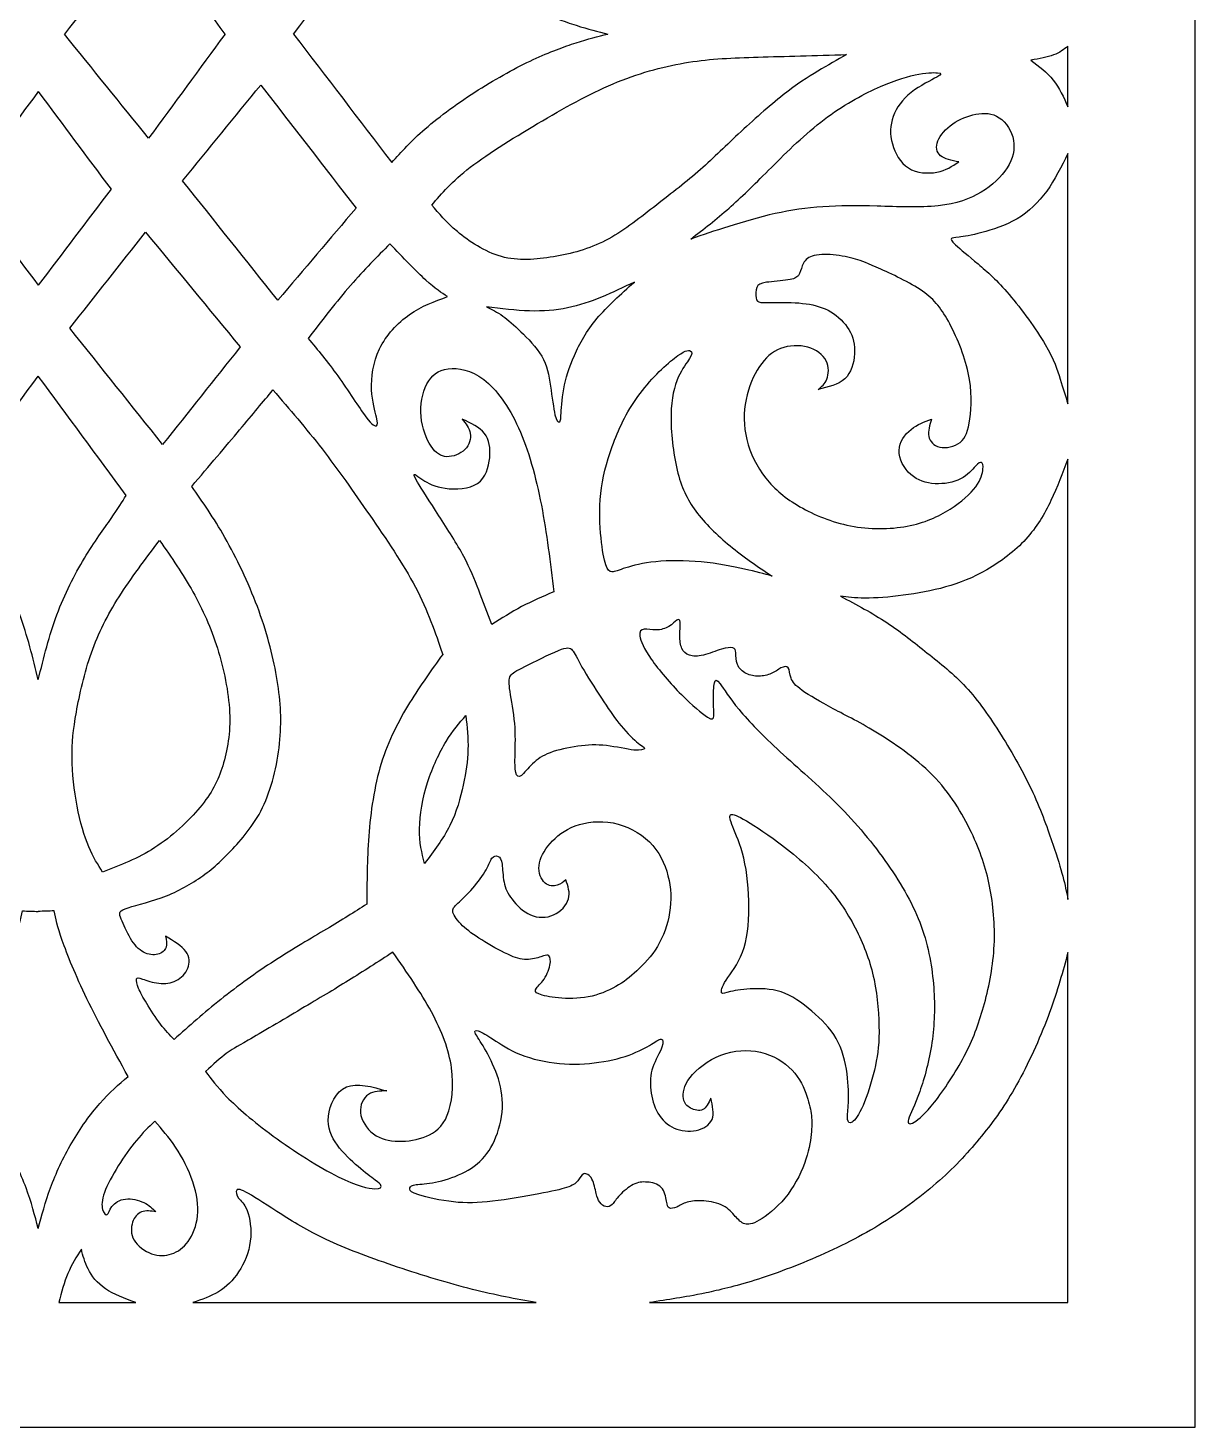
# Model space of a CAD drawing. Header units: millimetres. Extents: x 153 to 480, y 11 to 405.
# Drawn here: x 315.2 to 480.4, y 10.6 to 208.7 of the extents above; entities that cross this region are included whole.
import ezdxf

# ---------------------------------------------------------------- set-up
doc = ezdxf.new("R2010")
doc.units = ezdxf.units.MM
for name, color, linetype in [('Default', 7, 'Continuous'), ('DV1_Layer_1', 7, 'Continuous'), ('Layer_1', 7, 'Continuous')]:
    doc.layers.add(name, color=color, linetype=linetype)

# ---------------------------------------------------------------- blocks, each defined once
blk = doc.blocks.new('SE')
at = {"layer": 'DV1_Layer_1', "color": 7, "linetype": 'Continuous'}
for points, knots in [([(352.76, 207.85), (357.4, 213.91), (362.03, 219.98), (366.67, 226.05), (368.02, 224.53), (369.36, 223.01), (371.41, 221.25), (373.45, 219.49), (376.2, 217.49), (378.92, 215.76), (381.64, 214.03), (384.33, 212.57), (386.69, 211.47), (389.05, 210.36), (391.08, 209.62), (392.79, 209.08), (394.49, 208.53), (395.86, 208.19), (397.24, 207.85)], [0, 0, 0, 0, 0.142857, 0.142857, 0.142857, 0.285714, 0.285714, 0.285714, 0.428571, 0.428571, 0.428571, 0.571429, 0.571429, 0.571429, 0.714286, 0.714286, 0.714286, 1, 1, 1, 1]), ([(343.06, 207.85), (339.45, 212.77), (335.85, 217.69), (332.24, 222.61), (328.26, 217.69), (324.29, 212.77), (320.31, 207.85)], [0, 0, 0, 0, 0.333333, 0.333333, 0.333333, 1, 1, 1, 1]), ([(343.06, 207.85), (339.45, 202.92), (335.85, 198), (332.24, 193.08), (328.26, 198), (324.29, 202.92), (320.31, 207.85)], [0, 0, 0, 0, 0.333333, 0.333333, 0.333333, 1, 1, 1, 1]), ([(352.76, 207.85), (357.4, 201.78), (362.03, 195.71), (366.67, 189.64), (368.02, 191.16), (369.36, 192.68), (371.41, 194.44), (373.45, 196.2), (376.2, 198.2), (378.92, 199.93), (381.64, 201.66), (384.33, 203.12), (386.69, 204.23), (389.05, 205.33), (391.08, 206.07), (392.79, 206.61), (394.49, 207.16), (395.86, 207.5), (397.24, 207.85)], [0, 0, 0, 0, 0.142857, 0.142857, 0.142857, 0.285714, 0.285714, 0.285714, 0.428571, 0.428571, 0.428571, 0.571429, 0.571429, 0.571429, 0.714286, 0.714286, 0.714286, 1, 1, 1, 1]), ([(462.41, 206.13), (461.83, 205.67), (461.26, 205.21), (460.39, 204.88), (459.51, 204.55), (458.34, 204.35), (457.17, 204.15), (458.31, 203.29), (459.46, 202.44), (460.33, 201.33), (461.2, 200.23), (461.8, 198.89), (462.41, 197.54)], [0, 0, 0, 0, 0.2, 0.2, 0.2, 0.4, 0.4, 0.4, 0.6, 0.6, 0.6, 1, 1, 1, 1]), ([(431.07, 204.93), (426.66, 204.81), (417.84, 204.58), (411.89, 204.35), (408.7, 203.85), (405.51, 203.35), (402.1, 202.46), (398.65, 201.06), (395.21, 199.66), (391.71, 197.74), (388.02, 195.58), (384.33, 193.42), (380.44, 191.02), (377.79, 188.98), (375.14, 186.95), (373.74, 185.29), (372.34, 183.63), (373.34, 182.43), (374.34, 181.23), (375.96, 179.87), (377.58, 178.51), (382.04, 175.48), (387.08, 175.88), (389.58, 176.31), (392.09, 176.74), (394.58, 177.39), (396.94, 178.61), (399.3, 179.83), (401.53, 181.6), (403.72, 183.3), (405.91, 185.01), (410.2, 188.27), (413.69, 191.76), (415.74, 193.68), (417.79, 195.6), (420.13, 197.69), (422.08, 199.22), (424.03, 200.75), (425.57, 201.72), (427, 202.58), (428.43, 203.44), (429.75, 204.18), (431.07, 204.93)], [0, 0, 0, 0, 0.058824, 0.117647, 0.117647, 0.117647, 0.176471, 0.176471, 0.176471, 0.235294, 0.235294, 0.235294, 0.294118, 0.294118, 0.294118, 0.352941, 0.352941, 0.352941, 0.411765, 0.411765, 0.411765, 0.470588, 0.529412, 0.529412, 0.529412, 0.588235, 0.588235, 0.588235, 0.647059, 0.647059, 0.647059, 0.705882, 0.764706, 0.764706, 0.764706, 0.823529, 0.823529, 0.823529, 0.882353, 0.882353, 0.882353, 1, 1, 1, 1]), ([(409, 178.82), (410.69, 179.4), (414.07, 180.54), (418.7, 181.92), (420.95, 182.42), (423.2, 182.92), (425.37, 183.23), (427.7, 183.39), (430.04, 183.55), (432.53, 183.55), (435.39, 183.48), (438.25, 183.4), (441.48, 183.26), (444.06, 183.53), (446.64, 183.8), (448.55, 184.49), (450.14, 185.45), (451.73, 186.41), (452.99, 187.64), (453.79, 188.91), (454.59, 190.19), (455.28, 192.82), (453.68, 195.34), (452.69, 196), (451.7, 196.66), (450.53, 196.71), (449.37, 196.5), (448.21, 196.28), (445.92, 195.31), (444.32, 193.54), (443.99, 192.71), (443.66, 191.88), (443.95, 190.33), (445.95, 189.93), (446.95, 189.73), (446.03, 189.13), (445.12, 188.53), (443.86, 188.28), (442.6, 188.04), (441, 188.15), (439.82, 188.88), (438.65, 189.61), (437.91, 190.96), (437.55, 192.29), (437.19, 193.62), (437.22, 194.94), (437.66, 196.18), (438.11, 197.43), (438.97, 198.6), (440.21, 199.57), (441.46, 200.55), (443.09, 201.32), (443.86, 201.76), (444.63, 202.21), (444.55, 202.32), (443.96, 202.36), (443.37, 202.41), (442.29, 202.38), (440.77, 202.05), (439.25, 201.72), (437.31, 201.09), (435, 200.02), (432.7, 198.94), (427.37, 195.91), (419.56, 188.1), (416.18, 184.72), (414.42, 183.18), (412.66, 181.63), (410.83, 180.23), (409, 178.82)], [0, 0, 0, 0, 0.035714, 0.071429, 0.071429, 0.071429, 0.107143, 0.107143, 0.107143, 0.142857, 0.142857, 0.142857, 0.178571, 0.178571, 0.178571, 0.214286, 0.214286, 0.214286, 0.25, 0.25, 0.25, 0.285714, 0.321429, 0.321429, 0.321429, 0.357143, 0.357143, 0.357143, 0.392857, 0.428571, 0.428571, 0.428571, 0.464286, 0.5, 0.5, 0.5, 0.535714, 0.535714, 0.535714, 0.571429, 0.571429, 0.571429, 0.607143, 0.607143, 0.607143, 0.642857, 0.642857, 0.642857, 0.678571, 0.678571, 0.678571, 0.714286, 0.714286, 0.714286, 0.75, 0.75, 0.75, 0.785714, 0.785714, 0.785714, 0.821429, 0.821429, 0.821429, 0.857143, 0.892857, 0.928571, 0.928571, 0.928571, 1, 1, 1, 1]), ([(337.05, 187.07), (341.54, 181.43), (346.04, 175.79), (350.53, 170.15), (354.22, 174.5), (357.91, 178.85), (361.61, 183.2), (357.11, 189.01), (352.62, 194.82), (348.13, 200.63), (344.43, 196.11), (340.74, 191.59), (337.05, 187.07)], [0, 0, 0, 0, 0.2, 0.2, 0.2, 0.4, 0.4, 0.4, 0.6, 0.6, 0.6, 1, 1, 1, 1]), ([(316.61, 199.69), (313.18, 195.08), (309.75, 190.47), (306.31, 185.87), (309.75, 181.34), (313.18, 176.82), (316.61, 172.3)], [0, 0, 0, 0, 0.333333, 0.333333, 0.333333, 1, 1, 1, 1]), ([(316.61, 199.69), (320.05, 195.08), (323.48, 190.47), (326.92, 185.87), (323.48, 181.34), (320.05, 176.82), (316.61, 172.3)], [0, 0, 0, 0, 0.333333, 0.333333, 0.333333, 1, 1, 1, 1]), ([(462.41, 190.93), (461.49, 189.07), (460.57, 187.21), (459.41, 185.61), (458.26, 184.01), (456.85, 182.66), (455.21, 181.69), (453.56, 180.71), (451.67, 180.11), (450.2, 179.73), (448.72, 179.34), (447.67, 179.17), (446.99, 179.08), (446.32, 179), (446.03, 179), (445.92, 178.9), (445.81, 178.8), (445.86, 178.6), (446.51, 177.99), (447.15, 177.39), (448.38, 176.39), (449.68, 175.29), (450.99, 174.19), (452.36, 172.99), (454.09, 170.95), (455.82, 168.92), (457.91, 166.06), (459.19, 163.9), (460.46, 161.74), (460.92, 160.28), (461.32, 158.99), (461.72, 157.7), (462.06, 156.59), (462.41, 155.47)], [0, 0, 0, 0, 0.083333, 0.083333, 0.083333, 0.166667, 0.166667, 0.166667, 0.25, 0.25, 0.25, 0.333333, 0.333333, 0.333333, 0.416667, 0.416667, 0.416667, 0.5, 0.5, 0.5, 0.583333, 0.583333, 0.583333, 0.666667, 0.666667, 0.666667, 0.75, 0.75, 0.75, 0.833333, 0.833333, 0.833333, 1, 1, 1, 1]), ([(331.81, 179.77), (328.23, 175.25), (324.66, 170.73), (321.08, 166.2), (325.46, 160.71), (329.84, 155.21), (334.22, 149.72), (337.88, 154.33), (341.54, 158.93), (345.21, 163.54), (340.74, 168.95), (336.28, 174.36), (331.81, 179.77)], [0, 0, 0, 0, 0.2, 0.2, 0.2, 0.4, 0.4, 0.4, 0.6, 0.6, 0.6, 1, 1, 1, 1]), ([(374.57, 170.67), (372.74, 170.01), (369.08, 168.69), (365.87, 165.2), (364.94, 163.27), (364.01, 161.34), (363.75, 159.22), (363.82, 157.49), (363.9, 155.76), (364.3, 154.41), (364.5, 153.6), (364.7, 152.78), (364.7, 152.49), (364.51, 152.39), (364.32, 152.29), (363.95, 152.38), (362.99, 153.65), (362.03, 154.93), (360.49, 157.39), (359.03, 159.43), (357.57, 161.48), (356.2, 163.11), (354.82, 164.74), (356.85, 167.38), (358.89, 170.01), (360.82, 172.24), (362.75, 174.47), (364.58, 176.31), (366.41, 178.14), (368.27, 176.19), (370.13, 174.25), (371.49, 173), (372.85, 171.76), (373.71, 171.21), (374.57, 170.67)], [0, 0, 0, 0, 0.076923, 0.153846, 0.153846, 0.153846, 0.230769, 0.230769, 0.230769, 0.307692, 0.307692, 0.307692, 0.384615, 0.384615, 0.384615, 0.461538, 0.461538, 0.461538, 0.538462, 0.538462, 0.538462, 0.615385, 0.615385, 0.615385, 0.692308, 0.692308, 0.692308, 0.769231, 0.769231, 0.769231, 0.846154, 0.846154, 0.846154, 1, 1, 1, 1]), ([(435.26, 174.83), (436.93, 174.1), (442.31, 171.7), (444.37, 169.18), (445.48, 167.18), (446.58, 165.17), (447.75, 162.43), (448.3, 159.89), (448.84, 157.36), (448.75, 155.04), (448.52, 153.37), (448.3, 151.69), (447.92, 150.66), (447.14, 150.03), (446.35, 149.4), (445.15, 149.17), (444.27, 149.36), (443.4, 149.55), (442.86, 150.15), (442.71, 150.88), (442.57, 151.61), (442.83, 152.47), (443.09, 153.32), (442.08, 152.95), (440.08, 152.21), (437.76, 149.03), (439.19, 146.34), (440.15, 145.48), (441.11, 144.62), (442.31, 144.25), (443.59, 144.18), (444.86, 144.11), (447.55, 144.57), (448.87, 146.17), (449.31, 146.64), (449.76, 147.11), (449.98, 147.26), (450.16, 147.19), (450.33, 147.11), (450.44, 146.83), (450.38, 146.24), (450.33, 145.65), (450.1, 144.77), (449.35, 143.75), (448.61, 142.74), (446.09, 140.45), (442.08, 138.61), (439.64, 138.16), (437.19, 137.7), (434.3, 137.7), (431.62, 138.21), (428.95, 138.73), (426.49, 139.76), (424.47, 140.92), (422.45, 142.08), (419.3, 144.65), (417.41, 148.49), (416.94, 150.42), (416.47, 152.35), (416.47, 154.3), (416.83, 156.09), (417.19, 157.88), (417.9, 159.51), (418.73, 160.75), (419.56, 162), (421.45, 163.71), (424.37, 163.83), (425.57, 163.5), (426.77, 163.17), (427.72, 162.45), (428.16, 161.58), (428.6, 160.71), (428.55, 159.68), (428.28, 158.98), (428, 158.28), (427.52, 157.9), (427.03, 157.53), (428.46, 157.85), (431.32, 158.48), (432.13, 161.28), (432.2, 162.55), (432.27, 163.83), (432.01, 164.97), (431.41, 165.99), (430.81, 167), (429.86, 167.89), (428.83, 168.51), (427.8, 169.12), (426.69, 169.47), (425.34, 169.65), (424, 169.84), (422.42, 169.87), (421.26, 169.85), (420.1, 169.84), (419.36, 169.78), (418.92, 169.84), (418.47, 169.9), (418.33, 170.07), (418.26, 170.48), (418.19, 170.9), (418.19, 171.56), (418.36, 171.97), (418.53, 172.39), (418.87, 172.56), (419.72, 172.69), (420.56, 172.81), (421.91, 172.9), (422.77, 173.03), (423.63, 173.16), (424, 173.33), (424.24, 173.67), (424.48, 174.02), (424.6, 174.53), (424.8, 175.03), (425, 175.53), (425.57, 176.51), (427.63, 176.68), (428.75, 176.61), (429.86, 176.54), (431.07, 176.31), (432, 176.06), (432.93, 175.82), (433.58, 175.56), (435.26, 174.83)], [0, 0, 0, 0, 0.020833, 0.041667, 0.041667, 0.041667, 0.0625, 0.0625, 0.0625, 0.083333, 0.083333, 0.083333, 0.104167, 0.104167, 0.104167, 0.125, 0.125, 0.125, 0.145833, 0.145833, 0.145833, 0.166667, 0.166667, 0.166667, 0.1875, 0.208333, 0.229167, 0.229167, 0.229167, 0.25, 0.25, 0.25, 0.270833, 0.291667, 0.291667, 0.291667, 0.3125, 0.3125, 0.3125, 0.333333, 0.333333, 0.333333, 0.354167, 0.354167, 0.354167, 0.375, 0.395833, 0.395833, 0.395833, 0.416667, 0.416667, 0.416667, 0.4375, 0.4375, 0.4375, 0.458333, 0.479167, 0.479167, 0.479167, 0.5, 0.5, 0.5, 0.520833, 0.520833, 0.520833, 0.541667, 0.5625, 0.5625, 0.5625, 0.583333, 0.583333, 0.583333, 0.604167, 0.604167, 0.604167, 0.625, 0.625, 0.625, 0.645833, 0.666667, 0.666667, 0.666667, 0.6875, 0.6875, 0.6875, 0.708333, 0.708333, 0.708333, 0.729167, 0.729167, 0.729167, 0.75, 0.75, 0.75, 0.770833, 0.770833, 0.770833, 0.791667, 0.791667, 0.791667, 0.8125, 0.8125, 0.8125, 0.833333, 0.833333, 0.833333, 0.854167, 0.854167, 0.854167, 0.875, 0.875, 0.875, 0.895833, 0.895833, 0.895833, 0.916667, 0.9375, 0.9375, 0.9375, 0.958333, 0.958333, 0.958333, 1, 1, 1, 1]), ([(401.02, 172.73), (399.1, 171.01), (395.26, 167.58), (393.26, 164.03), (392.52, 162.35), (391.77, 160.68), (391.28, 159.11), (391.01, 157.59), (390.74, 156.07), (390.68, 154.61), (390.63, 153.83), (390.57, 153.04), (390.45, 152.81), (390, 153.04), (389.78, 153.93), (389.57, 154.81), (389.37, 156.47), (389.14, 158), (388.91, 159.53), (388.65, 160.94), (387.91, 162.24), (387.16, 163.54), (385.93, 164.74), (384.93, 165.7), (383.93, 166.66), (382.38, 168.09), (380.84, 168.84), (380.07, 169.21), (382.15, 168.95), (384.24, 168.69), (386.18, 168.64), (388.11, 168.58), (389.88, 168.72), (391.56, 169.07), (393.23, 169.41), (394.8, 169.95), (396.36, 170.6), (397.92, 171.24), (399.47, 171.98), (401.02, 172.73)], [0, 0, 0, 0, 0.0625, 0.125, 0.125, 0.125, 0.1875, 0.1875, 0.1875, 0.25, 0.25, 0.25, 0.3125, 0.375, 0.375, 0.375, 0.4375, 0.4375, 0.4375, 0.5, 0.5, 0.5, 0.5625, 0.5625, 0.5625, 0.625, 0.6875, 0.6875, 0.6875, 0.75, 0.75, 0.75, 0.8125, 0.8125, 0.8125, 0.875, 0.875, 0.875, 1, 1, 1, 1]), ([(420.51, 131.09), (418.47, 132.46), (416.44, 133.83), (414.57, 135.37), (412.69, 136.9), (410.98, 138.59), (409.72, 140.29), (408.46, 141.99), (407.66, 143.71), (407.08, 146.1), (406.51, 148.49), (406.17, 151.55), (406.21, 153.93), (406.25, 156.3), (406.68, 157.99), (407.24, 159.25), (407.8, 160.51), (408.49, 161.34), (408.84, 161.92), (409.2, 162.51), (409.23, 162.85), (408.94, 162.98), (408.66, 163.11), (408.06, 163.03), (406.68, 161.95), (405.31, 160.88), (403.16, 158.82), (401.52, 156.54), (399.87, 154.27), (398.73, 151.78), (397.88, 149.46), (397.04, 147.14), (396.49, 145), (396.26, 142.78), (396.04, 140.56), (396.21, 135.98), (396.72, 133.46), (396.97, 132.7), (397.21, 131.95), (397.67, 131.43), (398.81, 131.95), (399.8, 132.26), (400.79, 132.57), (402.19, 132.95), (404.05, 133.13), (405.91, 133.32), (408.23, 133.32), (410.49, 133.1), (412.75, 132.89), (414.95, 132.46), (416.61, 132.09), (418.27, 131.72), (419.39, 131.4), (420.51, 131.09)], [0, 0, 0, 0, 0.05, 0.05, 0.05, 0.1, 0.1, 0.1, 0.15, 0.15, 0.15, 0.2, 0.2, 0.2, 0.25, 0.25, 0.25, 0.3, 0.3, 0.3, 0.35, 0.35, 0.35, 0.4, 0.4, 0.4, 0.45, 0.45, 0.45, 0.5, 0.5, 0.5, 0.55, 0.55, 0.55, 0.6, 0.65, 0.65, 0.65, 0.7, 0.75, 0.75, 0.75, 0.8, 0.8, 0.8, 0.85, 0.85, 0.85, 0.9, 0.9, 0.9, 1, 1, 1, 1]), ([(389.6, 128.85), (389.11, 133), (388.62, 137.15), (387.85, 141.15), (387.08, 145.14), (386.02, 148.97), (384.62, 152.08), (383.21, 155.18), (381.47, 157.56), (379.68, 158.92), (377.89, 160.28), (376.06, 160.62), (374.66, 160.44), (373.25, 160.25), (372.28, 159.53), (371.64, 158.3), (370.99, 157.07), (370.68, 155.33), (370.82, 153.68), (370.96, 152.04), (372.17, 148.95), (373.6, 148.03), (374.47, 148), (375.34, 147.97), (376.37, 148.37), (377.02, 149.02), (377.66, 149.66), (377.92, 150.55), (377.79, 151.31), (377.66, 152.07), (377.15, 152.69), (376.63, 153.32), (377.86, 152.75), (379.09, 152.18), (379.79, 151.29), (380.49, 150.41), (380.67, 149.2), (380.54, 147.86), (380.41, 146.51), (379.55, 143.54), (375.72, 143.31), (374.24, 143.52), (372.77, 143.74), (371.74, 144.28), (371.08, 144.7), (370.42, 145.11), (370.13, 145.4), (369.96, 145.47), (369.79, 145.54), (369.73, 145.4), (370.31, 144.41), (370.88, 143.42), (373.28, 139.76), (375.92, 135.64), (376.86, 133.88), (377.8, 132.12), (378.38, 130.66), (378.98, 129.1), (379.58, 127.54), (380.21, 125.88), (380.84, 124.22), (382.21, 125.11), (383.59, 125.99), (385.05, 126.77), (386.5, 127.54), (388.05, 128.2), (389.6, 128.85)], [0, 0, 0, 0, 0.04, 0.04, 0.04, 0.08, 0.08, 0.08, 0.12, 0.12, 0.12, 0.16, 0.16, 0.16, 0.2, 0.2, 0.2, 0.24, 0.24, 0.24, 0.28, 0.32, 0.32, 0.32, 0.36, 0.36, 0.36, 0.4, 0.4, 0.4, 0.44, 0.44, 0.44, 0.48, 0.48, 0.48, 0.52, 0.52, 0.52, 0.56, 0.6, 0.6, 0.6, 0.64, 0.64, 0.64, 0.68, 0.68, 0.68, 0.72, 0.72, 0.72, 0.76, 0.8, 0.8, 0.8, 0.84, 0.84, 0.84, 0.88, 0.88, 0.88, 0.92, 0.92, 0.92, 1, 1, 1, 1]), ([(316.61, 116.4), (315.84, 119.55), (315.07, 122.7), (313.98, 125.63), (312.89, 128.57), (310.09, 134.01), (307.28, 137.84), (306.3, 139.26), (305.31, 140.67), (304.74, 141.59), (304.17, 142.51), (308.32, 148.14), (312.46, 153.78), (316.61, 159.42)], [0, 0, 0, 0, 0.166667, 0.166667, 0.166667, 0.333333, 0.5, 0.5, 0.5, 0.666667, 0.666667, 0.666667, 1, 1, 1, 1]), ([(316.61, 116.4), (317.39, 119.55), (318.16, 122.7), (319.25, 125.63), (320.34, 128.57), (323.14, 134.01), (325.95, 137.84), (326.93, 139.26), (327.92, 140.67), (328.49, 141.59), (329.06, 142.51), (324.91, 148.14), (320.76, 153.78), (316.61, 159.42)], [0, 0, 0, 0, 0.166667, 0.166667, 0.166667, 0.333333, 0.5, 0.5, 0.5, 0.666667, 0.666667, 0.666667, 1, 1, 1, 1]), ([(373.88, 120.01), (372.82, 123.1), (370.71, 129.28), (365.84, 136.38), (363.54, 139.72), (361.23, 143.05), (356.88, 149.29), (352.19, 154.73), (349.84, 157.45), (348.44, 155.76), (347.04, 154.07), (345.12, 151.79), (343.2, 149.52), (340.77, 146.66), (338.34, 143.79), (339.88, 141.59), (341.43, 139.39), (343.05, 136.54), (344.66, 133.69), (348.04, 126.71), (349.81, 119.95), (350.36, 116.88), (350.9, 113.8), (351.1, 111.02), (350.83, 107.95), (350.56, 104.87), (349.81, 101.49), (348.6, 98.8), (347.38, 96.11), (345.69, 94.11), (344.16, 92.48), (342.63, 90.85), (341.26, 89.59), (339.61, 88.44), (337.97, 87.3), (336.05, 86.27), (334.03, 85.54), (332.01, 84.81), (329.89, 84.38), (328.91, 83.99), (327.92, 83.61), (328.06, 83.26), (328.36, 82.53), (328.66, 81.8), (329.12, 80.69), (329.67, 79.79), (330.21, 78.88), (331.47, 77.51), (332.96, 77.4), (333.54, 77.55), (334.13, 77.71), (334.56, 78.08), (334.72, 78.54), (334.87, 79), (334.76, 79.54), (334.65, 80.09), (335.79, 79.4), (338.08, 78.03), (338.08, 76.31), (337.78, 75.56), (337.48, 74.82), (336.88, 74.19), (336.15, 73.82), (335.42, 73.45), (334.56, 73.33), (333.69, 73.43), (332.81, 73.53), (331.93, 73.85), (331.37, 74.03), (330.81, 74.22), (330.35, 74.33), (330.58, 73.3), (330.82, 72.72), (331.07, 72.13), (331.44, 71.47), (331.98, 70.57), (332.53, 69.67), (333.24, 68.52), (333.92, 67.64), (334.59, 66.75), (335.22, 66.12), (335.85, 65.49), (337.97, 67.38), (342.2, 71.16), (350.1, 76.82), (355.25, 79.8), (357.43, 81.1), (359.6, 82.4), (361.38, 83.52), (363.15, 84.64), (363.15, 87.76), (363.15, 90.88), (363.41, 94.27), (363.67, 97.66), (364.18, 101.32), (365.18, 104.57), (366.18, 107.82), (367.67, 110.65), (369.2, 113.16), (370.74, 115.66), (372.31, 117.84), (373.88, 120.01)], [0, 0, 0, 0, 0.025, 0.05, 0.05, 0.05, 0.075, 0.1, 0.1, 0.1, 0.125, 0.125, 0.125, 0.15, 0.15, 0.15, 0.175, 0.175, 0.175, 0.2, 0.225, 0.225, 0.225, 0.25, 0.25, 0.25, 0.275, 0.275, 0.275, 0.3, 0.3, 0.3, 0.325, 0.325, 0.325, 0.35, 0.35, 0.35, 0.375, 0.375, 0.375, 0.4, 0.4, 0.4, 0.425, 0.425, 0.425, 0.45, 0.475, 0.475, 0.475, 0.5, 0.5, 0.5, 0.525, 0.525, 0.525, 0.55, 0.575, 0.575, 0.575, 0.6, 0.6, 0.6, 0.625, 0.625, 0.625, 0.65, 0.65, 0.65, 0.675, 0.7, 0.7, 0.7, 0.725, 0.725, 0.725, 0.75, 0.75, 0.75, 0.775, 0.775, 0.775, 0.8, 0.825, 0.85, 0.85, 0.85, 0.875, 0.875, 0.875, 0.9, 0.9, 0.9, 0.925, 0.925, 0.925, 0.95, 0.95, 0.95, 1, 1, 1, 1]), ([(462.41, 147.66), (461.66, 145.68), (460.17, 141.73), (456.91, 136.15), (452.9, 133.12), (450.94, 131.99), (448.98, 130.86), (447.06, 130.11), (445.09, 129.56), (443.12, 129), (441.08, 128.63), (439.09, 128.37), (437.11, 128.11), (435.16, 127.97), (433.69, 127.97), (432.21, 127.97), (431.21, 128.11), (430.21, 128.25), (432.47, 127.05), (434.73, 125.85), (436.78, 124.5), (438.82, 123.16), (440.65, 121.67), (442.5, 120.2), (444.35, 118.72), (448.07, 115.8), (451.33, 111.17), (452.95, 108.59), (454.56, 106.02), (457.77, 100.35), (459.6, 95.14), (460.27, 93.15), (460.95, 91.16), (461.37, 89.79), (461.69, 88.59), (462, 87.38), (462.2, 86.35), (462.41, 85.32)], [0, 0, 0, 0, 0.0625, 0.125, 0.1875, 0.1875, 0.1875, 0.25, 0.25, 0.25, 0.3125, 0.3125, 0.3125, 0.375, 0.375, 0.375, 0.4375, 0.4375, 0.4375, 0.5, 0.5, 0.5, 0.5625, 0.5625, 0.5625, 0.625, 0.6875, 0.6875, 0.6875, 0.75, 0.8125, 0.8125, 0.8125, 0.875, 0.875, 0.875, 1, 1, 1, 1]), ([(333.79, 136.15), (331.75, 133.46), (327.69, 128.08), (325.12, 123.04), (324.13, 120.23), (323.14, 117.41), (322.45, 114.29), (322.01, 111.81), (321.57, 109.34), (321.17, 105.67), (321.94, 98.29), (323.74, 92.28), (325.06, 90.22), (325.72, 89.19), (328.21, 90.13), (330.7, 91.08), (333.11, 92.64), (335.53, 94.2), (340.23, 98.55), (342.06, 102.09), (342.73, 104.24), (343.4, 106.39), (343.83, 108.91), (343.7, 111.8), (343.57, 114.69), (342.2, 121.21), (339.91, 126.36), (338.51, 128.85), (337.11, 131.34), (335.45, 133.75), (333.79, 136.15)], [0, 0, 0, 0, 0.066667, 0.133333, 0.133333, 0.133333, 0.2, 0.2, 0.2, 0.266667, 0.333333, 0.4, 0.466667, 0.466667, 0.466667, 0.533333, 0.533333, 0.533333, 0.6, 0.666667, 0.666667, 0.666667, 0.733333, 0.733333, 0.733333, 0.8, 0.866667, 0.866667, 0.866667, 1, 1, 1, 1]), ([(435.67, 108.72), (438.25, 107.13), (444.37, 102.84), (447.75, 96.94), (448.97, 94.3), (450.18, 91.65), (450.93, 89.3), (451.42, 86.68), (451.9, 84.06), (452.13, 81.17), (451.94, 78.31), (451.76, 75.45), (451.16, 72.62), (450.46, 70.11), (449.76, 67.61), (448.95, 65.43), (447.72, 63.1), (446.49, 60.77), (444.83, 58.28), (443.53, 56.62), (442.23, 54.96), (441.28, 54.13), (440.64, 53.76), (440, 53.38), (439.65, 53.47), (439.84, 54.17), (440.02, 54.87), (441.46, 57.5), (443.43, 65.06), (443.69, 72.62), (442.71, 78.57), (441.64, 81.52), (440.57, 84.46), (438.91, 87.38), (436.88, 90.29), (434.84, 93.19), (432.44, 96.08), (429.76, 98.77), (427.09, 101.47), (421.19, 106.44), (417.24, 110.51), (415.85, 112.18), (414.47, 113.86), (413.67, 115.17), (413.16, 115.83), (412.66, 116.49), (412.26, 116.49), (412.21, 114.43), (412.22, 113.51), (412.23, 112.6), (412.35, 111), (412.12, 110.65), (411.36, 111.14), (410.6, 111.63), (409.2, 112.77), (407.67, 114.32), (406.14, 115.86), (402.82, 119.75), (401.9, 121.93), (401.8, 122.6), (401.7, 123.27), (401.96, 123.53), (402.4, 123.57), (402.85, 123.62), (403.48, 123.45), (404.12, 123.46), (404.76, 123.47), (405.42, 123.67), (405.92, 123.97), (406.42, 124.28), (407.11, 125.08), (407.45, 124.96), (407.5, 124.55), (407.54, 124.13), (407.45, 123.36), (407.45, 122.66), (407.45, 121.96), (407.54, 121.33), (407.76, 120.86), (407.97, 120.38), (408.31, 120.07), (408.81, 119.9), (409.32, 119.72), (409.97, 119.7), (410.79, 119.9), (411.6, 120.1), (412.58, 120.53), (413.34, 120.75), (414.09, 120.98), (415.18, 121.04), (415.44, 120.44), (415.38, 119.12), (415.61, 118.57), (415.84, 118.01), (416.33, 117.55), (416.87, 117.28), (417.41, 117.01), (418.02, 116.92), (418.63, 116.93), (419.25, 116.95), (419.88, 117.06), (420.41, 117.29), (420.93, 117.52), (421.36, 117.86), (421.78, 118.08), (422.19, 118.29), (422.59, 118.38), (422.8, 118.11), (423, 117.84), (423, 117.21), (423.2, 116.65), (423.4, 116.09), (423.8, 115.6), (424.78, 114.9), (425.77, 114.2), (427.35, 113.29), (429.18, 112.31), (431.01, 111.34), (433.1, 110.31), (435.67, 108.72)], [0, 0, 0, 0, 0.020833, 0.041667, 0.041667, 0.041667, 0.0625, 0.0625, 0.0625, 0.083333, 0.083333, 0.083333, 0.104167, 0.104167, 0.104167, 0.125, 0.125, 0.125, 0.145833, 0.145833, 0.145833, 0.166667, 0.166667, 0.166667, 0.1875, 0.1875, 0.1875, 0.208333, 0.229167, 0.25, 0.270833, 0.270833, 0.270833, 0.291667, 0.291667, 0.291667, 0.3125, 0.3125, 0.3125, 0.333333, 0.354167, 0.354167, 0.354167, 0.375, 0.375, 0.375, 0.395833, 0.416667, 0.416667, 0.416667, 0.4375, 0.458333, 0.458333, 0.458333, 0.479167, 0.479167, 0.479167, 0.5, 0.520833, 0.520833, 0.520833, 0.541667, 0.541667, 0.541667, 0.5625, 0.5625, 0.5625, 0.583333, 0.583333, 0.583333, 0.604167, 0.625, 0.625, 0.625, 0.645833, 0.645833, 0.645833, 0.666667, 0.666667, 0.666667, 0.6875, 0.6875, 0.6875, 0.708333, 0.708333, 0.708333, 0.729167, 0.729167, 0.729167, 0.75, 0.770833, 0.791667, 0.791667, 0.791667, 0.8125, 0.8125, 0.8125, 0.833333, 0.833333, 0.833333, 0.854167, 0.854167, 0.854167, 0.875, 0.875, 0.875, 0.895833, 0.895833, 0.895833, 0.916667, 0.916667, 0.916667, 0.9375, 0.9375, 0.9375, 0.958333, 0.958333, 0.958333, 1, 1, 1, 1]), ([(396.35, 113.81), (395.43, 115.23), (394.32, 116.98), (393.6, 118.22), (392.89, 119.47), (392.26, 120.96), (391.14, 121.13), (384.7, 117.86), (383.73, 117.41), (383.49, 116.98), (383.24, 116.55), (383.24, 115.29), (383.93, 111.85), (384.07, 110.24), (384.22, 108.62), (384.1, 105.59), (384.1, 103.81), (384.23, 103.28), (384.36, 102.75), (384.87, 102.41), (385.96, 103.9), (386.61, 104.53), (387.25, 105.16), (387.99, 105.67), (389.09, 106.09), (390.2, 106.5), (391.66, 106.82), (393.03, 107), (394.4, 107.19), (395.69, 107.25), (397.08, 107.09), (398.47, 106.93), (399.96, 106.56), (400.94, 106.46), (401.93, 106.36), (402.9, 106.7), (402.05, 107.05), (401.34, 107.63), (400.64, 108.22), (399.67, 109.22), (398.83, 110.27), (397.98, 111.31), (397.27, 112.4), (396.35, 113.81)], [0, 0, 0, 0, 0.05, 0.05, 0.05, 0.1, 0.15, 0.2, 0.25, 0.25, 0.25, 0.3, 0.35, 0.35, 0.35, 0.4, 0.45, 0.45, 0.45, 0.5, 0.55, 0.55, 0.55, 0.6, 0.6, 0.6, 0.65, 0.65, 0.65, 0.7, 0.7, 0.7, 0.75, 0.75, 0.75, 0.8, 0.85, 0.85, 0.85, 0.9, 0.9, 0.9, 1, 1, 1, 1]), ([(371.31, 90.39), (372.62, 92.13), (375.26, 95.63), (376.4, 99.69), (376.8, 101.51), (377.2, 103.33), (377.66, 106.53), (377.32, 109.74), (377.15, 111.34), (376.23, 110.28), (374.4, 108.16), (372.45, 104.1), (371.75, 101.88), (371.05, 99.66), (370.62, 97.26), (370.59, 95.31), (370.56, 93.37), (370.94, 91.88), (371.31, 90.39)], [0, 0, 0, 0, 0.111111, 0.222222, 0.222222, 0.222222, 0.333333, 0.444444, 0.444444, 0.444444, 0.555556, 0.666667, 0.666667, 0.666667, 0.777778, 0.777778, 0.777778, 1, 1, 1, 1]), ([(435.66, 66.55), (435.67, 68.7), (435.27, 74.25), (433.61, 78.65), (432.5, 80.87), (431.38, 83.09), (429.98, 85.32), (428.03, 87.48), (426.09, 89.64), (423.6, 91.73), (421.46, 93.34), (419.33, 94.94), (417.56, 96.06), (416.43, 96.69), (415.3, 97.32), (414.81, 97.46), (414.62, 97.27), (414.44, 97.09), (414.55, 96.57), (414.95, 95.58), (415.35, 94.6), (416.04, 93.14), (416.51, 91.13), (416.99, 89.13), (417.24, 86.58), (417.24, 84.19), (417.24, 81.8), (416.73, 77.34), (413.55, 73.56), (413.26, 72.3), (413.38, 72.09), (413.49, 71.87), (413.87, 72.07), (414.64, 72.26), (415.41, 72.44), (416.58, 72.62), (417.94, 72.66), (419.3, 72.7), (420.85, 72.62), (422.35, 72), (423.85, 71.39), (425.31, 70.24), (426.63, 69.05), (427.95, 67.87), (429.12, 66.63), (429.89, 65.07), (430.67, 63.51), (431.41, 59.74), (431.35, 57.1), (431.3, 56.15), (431.24, 55.19), (431.15, 54.59), (431.21, 54.17), (431.27, 53.76), (431.47, 53.53), (431.85, 53.78), (432.24, 54.04), (432.81, 54.79), (433.4, 56.13), (433.99, 57.48), (434.59, 59.42), (435, 61.15), (435.42, 62.89), (435.65, 64.4), (435.66, 66.55)], [0, 0, 0, 0, 0.04, 0.08, 0.08, 0.08, 0.12, 0.12, 0.12, 0.16, 0.16, 0.16, 0.2, 0.2, 0.2, 0.24, 0.24, 0.24, 0.28, 0.28, 0.28, 0.32, 0.32, 0.32, 0.36, 0.36, 0.36, 0.4, 0.44, 0.48, 0.48, 0.48, 0.52, 0.52, 0.52, 0.56, 0.56, 0.56, 0.6, 0.6, 0.6, 0.64, 0.64, 0.64, 0.68, 0.68, 0.68, 0.72, 0.76, 0.76, 0.76, 0.8, 0.8, 0.8, 0.84, 0.84, 0.84, 0.88, 0.88, 0.88, 0.92, 0.92, 0.92, 1, 1, 1, 1]), ([(401.37, 75.22), (402.36, 76.14), (403.45, 77.25), (404.29, 78.65), (405.14, 80.06), (405.74, 81.75), (406.01, 83.46), (406.28, 85.18), (406.22, 86.93), (405.78, 88.66), (405.34, 90.39), (404.51, 92.11), (403.15, 93.45), (401.79, 94.8), (399.9, 95.77), (398, 96.14), (396.09, 96.51), (394.18, 96.28), (392.64, 95.71), (391.11, 95.14), (389.97, 94.22), (389.1, 93.22), (388.22, 92.22), (387.62, 91.13), (387.52, 90.1), (387.42, 89.07), (387.82, 88.1), (388.37, 87.63), (388.91, 87.16), (389.6, 87.18), (390.11, 87.34), (390.63, 87.5), (390.97, 87.78), (391.31, 88.07), (391.63, 87.18), (391.94, 86.3), (391.69, 85.39), (391.43, 84.49), (390.6, 83.58), (389.58, 83.12), (388.57, 82.66), (386.16, 82.66), (383.41, 85.41), (382.73, 86.9), (382.56, 87.77), (382.38, 88.64), (382.38, 89.64), (382.28, 90.3), (382.18, 90.96), (381.98, 91.28), (381.71, 91.4), (381.44, 91.53), (381.1, 91.48), (380.85, 91.16), (380.61, 90.85), (380.32, 89.7), (378.89, 87.76), (378.13, 86.9), (377.38, 86.04), (375.77, 84.55), (375.2, 83.98), (375.33, 83.48), (375.46, 82.98), (376, 82.26), (376.7, 81.59), (377.4, 80.92), (379.12, 79.66), (381.98, 78.05), (383.08, 77.54), (384.19, 77.02), (385.73, 76.57), (388.05, 77.25), (388.57, 77.48), (388.78, 77.41), (388.99, 77.34), (389.17, 77.08), (389.12, 76.49), (389.08, 75.91), (388.82, 74.99), (388.41, 74.29), (387.99, 73.59), (387.42, 73.1), (387.16, 72.74), (386.91, 72.39), (386.96, 72.16), (387.49, 71.93), (388.02, 71.7), (390.03, 71.24), (393.06, 71.24), (394.49, 71.51), (395.92, 71.79), (397.27, 72.33), (398.38, 72.96), (399.5, 73.59), (400.39, 74.3), (401.37, 75.22)], [0, 0, 0, 0, 0.026316, 0.026316, 0.026316, 0.052632, 0.052632, 0.052632, 0.078947, 0.078947, 0.078947, 0.105263, 0.105263, 0.105263, 0.131579, 0.131579, 0.131579, 0.157895, 0.157895, 0.157895, 0.184211, 0.184211, 0.184211, 0.210526, 0.210526, 0.210526, 0.236842, 0.236842, 0.236842, 0.263158, 0.263158, 0.263158, 0.289474, 0.289474, 0.289474, 0.315789, 0.315789, 0.315789, 0.342105, 0.342105, 0.342105, 0.368421, 0.394737, 0.421053, 0.421053, 0.421053, 0.447368, 0.447368, 0.447368, 0.473684, 0.473684, 0.473684, 0.5, 0.5, 0.5, 0.526316, 0.552632, 0.552632, 0.552632, 0.578947, 0.605263, 0.605263, 0.605263, 0.631579, 0.631579, 0.631579, 0.657895, 0.684211, 0.684211, 0.684211, 0.710526, 0.736842, 0.763158, 0.763158, 0.763158, 0.789474, 0.789474, 0.789474, 0.815789, 0.815789, 0.815789, 0.842105, 0.842105, 0.842105, 0.868421, 0.868421, 0.868421, 0.894737, 0.921053, 0.921053, 0.921053, 0.947368, 0.947368, 0.947368, 1, 1, 1, 1]), ([(316.61, 38.7), (316.13, 40.56), (315.64, 42.42), (314.88, 44.47), (314.12, 46.51), (313.09, 48.75), (311.88, 50.84), (310.66, 52.93), (309.26, 54.87), (307.9, 56.42), (306.54, 57.96), (305.22, 59.11), (303.91, 60.25), (306, 64.06), (308.09, 67.87), (309.72, 71.23), (311.35, 74.59), (312.52, 77.51), (313.22, 79.51), (313.92, 81.52), (314.15, 82.6), (314.38, 83.69), (315.13, 83.66), (315.87, 83.63), (316.61, 83.61)], [0, 0, 0, 0, 0.111111, 0.111111, 0.111111, 0.222222, 0.222222, 0.222222, 0.333333, 0.333333, 0.333333, 0.444444, 0.444444, 0.444444, 0.555556, 0.555556, 0.555556, 0.666667, 0.666667, 0.666667, 0.777778, 0.777778, 0.777778, 1, 1, 1, 1]), ([(316.61, 38.7), (317.1, 40.56), (317.59, 42.42), (318.35, 44.47), (319.1, 46.51), (320.14, 48.75), (321.35, 50.84), (322.57, 52.93), (323.97, 54.87), (325.33, 56.42), (326.69, 57.96), (328.01, 59.11), (329.32, 60.25), (327.23, 64.06), (325.14, 67.87), (323.51, 71.23), (321.88, 74.59), (320.71, 77.51), (320.01, 79.51), (319.31, 81.52), (319.08, 82.6), (318.85, 83.69), (318.1, 83.66), (317.36, 83.63), (316.61, 83.61)], [0, 0, 0, 0, 0.111111, 0.111111, 0.111111, 0.222222, 0.222222, 0.222222, 0.333333, 0.333333, 0.333333, 0.444444, 0.444444, 0.444444, 0.555556, 0.555556, 0.555556, 0.666667, 0.666667, 0.666667, 0.777778, 0.777778, 0.777778, 1, 1, 1, 1]), ([(346.34, 65.36), (348.15, 66.41), (351.27, 68.27), (353.85, 69.8), (356.43, 71.33), (358.46, 72.53), (360.53, 73.82), (362.61, 75.11), (364.73, 76.48), (366.84, 77.85), (368.82, 74.99), (372.77, 69.27), (374.77, 64), (375.13, 61.44), (375.49, 58.88), (375.2, 56.39), (374.53, 54.74), (373.85, 53.1), (371.74, 51.49), (367.53, 50.81), (365.07, 51.38), (364.08, 52.11), (363.09, 52.84), (361.61, 55.19), (362.64, 57.19), (363.37, 57.69), (364.1, 58.19), (365.04, 58.19), (365.98, 58.19), (363.87, 58.79), (361.75, 59.39), (360.25, 58.75), (358.74, 58.11), (357.86, 56.22), (357.7, 54.61), (357.54, 53.01), (358.11, 51.69), (358.96, 50.52), (359.8, 49.35), (360.92, 48.32), (361.91, 47.47), (362.89, 46.63), (364.61, 45.31), (365.07, 45.03), (365.14, 44.81), (365.21, 44.6), (365.13, 44.31), (364.25, 44.34), (363.38, 44.37), (361.72, 44.71), (359.07, 46.04), (356.43, 47.37), (352.79, 49.69), (349.89, 51.81), (346.98, 53.93), (344.81, 55.84), (343.33, 57.33), (341.86, 58.82), (341.08, 59.88), (340.31, 60.94), (341.37, 61.91), (342.43, 62.89), (343.22, 63.49), (344, 64.09), (344.52, 64.32), (346.34, 65.36)], [0, 0, 0, 0, 0.038462, 0.038462, 0.038462, 0.076923, 0.076923, 0.076923, 0.115385, 0.115385, 0.115385, 0.153846, 0.192308, 0.192308, 0.192308, 0.230769, 0.230769, 0.230769, 0.269231, 0.307692, 0.346154, 0.346154, 0.346154, 0.384615, 0.423077, 0.423077, 0.423077, 0.461538, 0.461538, 0.461538, 0.5, 0.5, 0.5, 0.538462, 0.538462, 0.538462, 0.576923, 0.576923, 0.576923, 0.615385, 0.615385, 0.615385, 0.653846, 0.692308, 0.692308, 0.692308, 0.730769, 0.730769, 0.730769, 0.769231, 0.769231, 0.769231, 0.807692, 0.807692, 0.807692, 0.846154, 0.846154, 0.846154, 0.884615, 0.884615, 0.884615, 0.923077, 0.923077, 0.923077, 1, 1, 1, 1]), ([(403.16, 28.23), (403.16, 28.23), (462.41, 28.23), (462.41, 28.23), (462.41, 77.78), (462.41, 77.78)], [0, 0, 0, 0, 0.333333, 0.333333, 1, 1, 1, 1]), ([(462.41, 77.78), (461.69, 75.12), (460.97, 72.45), (459.82, 69.31), (458.66, 66.18), (455.45, 58.96), (452.25, 54.39), (450.51, 52.21), (448.78, 50.03), (446.92, 47.97), (444.65, 45.9), (442.37, 43.82), (439.68, 41.74), (436.73, 39.86), (433.79, 37.99), (427.37, 34.67), (420.85, 32.26), (418.06, 31.39), (415.27, 30.52), (412.95, 29.97), (411.19, 29.6), (409.43, 29.23), (408.23, 29.03), (406.98, 28.83), (405.74, 28.63), (404.45, 28.43), (403.16, 28.23)], [0, 0, 0, 0, 0.090909, 0.090909, 0.090909, 0.181818, 0.272727, 0.272727, 0.272727, 0.363636, 0.363636, 0.363636, 0.454545, 0.454545, 0.454545, 0.545455, 0.636364, 0.636364, 0.636364, 0.727273, 0.727273, 0.727273, 0.818182, 0.818182, 0.818182, 1, 1, 1, 1]), ([(425.44, 57.45), (425.06, 58.56), (424.46, 59.97), (423.35, 61.14), (422.25, 62.31), (420.65, 63.26), (418.86, 63.67), (417.07, 64.09), (415.1, 63.97), (413.28, 63.27), (411.46, 62.57), (409.8, 61.28), (408.9, 60.09), (408, 58.91), (407.71, 56.73), (408.46, 56.05), (408.99, 55.77), (409.52, 55.5), (410.2, 55.3), (410.7, 55.54), (411.2, 55.79), (411.52, 56.47), (411.83, 57.16), (412.09, 56.07), (412.35, 54.99), (412.02, 54.17), (411.69, 53.35), (410.77, 52.81), (409.76, 52.6), (408.74, 52.38), (407.63, 52.5), (406.67, 52.93), (405.71, 53.35), (404.91, 54.1), (404.35, 55.06), (403.79, 56.02), (403.48, 57.19), (403.35, 58.31), (403.22, 59.42), (403.28, 60.48), (403.63, 61.54), (403.99, 62.6), (404.65, 63.66), (404.92, 64.37), (405.19, 65.09), (405.08, 65.46), (404.82, 65.5), (404.56, 65.55), (404.16, 65.26), (403.43, 64.82), (402.7, 64.37), (401.64, 63.77), (400.26, 63.27), (398.87, 62.77), (397.15, 62.37), (395.33, 62.16), (393.52, 61.94), (391.6, 61.91), (389.68, 62.16), (387.76, 62.4), (383.93, 63.43), (381.58, 65.15), (380.71, 65.72), (379.84, 66.29), (378.69, 66.86), (378.35, 66.75), (378.48, 66.42), (378.61, 66.09), (379.04, 65.49), (379.59, 64.56), (380.15, 63.63), (381.53, 61.11), (382.33, 58.02), (382.34, 56.4), (382.36, 54.79), (381.98, 53.1), (381.42, 51.68), (380.87, 50.26), (380.12, 49.12), (379.14, 48.2), (378.15, 47.29), (376.92, 46.6), (375.64, 46.1), (374.37, 45.6), (373.05, 45.28), (372.01, 45.13), (370.96, 44.97), (370.19, 44.97), (369.75, 44.85), (369.3, 44.74), (369.08, 44.28), (369.59, 43.6), (373.6, 42.68), (375.41, 42.48), (377.23, 42.28), (378.86, 42.34), (380.95, 42.58), (383.04, 42.82), (385.59, 43.25), (387.48, 43.61), (389.37, 43.97), (390.6, 44.25), (391.43, 44.53), (392.26, 44.8), (392.69, 45.05), (393, 45.44), (393.32, 45.83), (393.72, 46.86), (395.18, 46), (395.61, 43.42), (395.89, 42.74), (396.12, 42.44), (396.35, 42.14), (396.67, 41.88), (396.98, 41.81), (397.29, 41.74), (397.92, 41.96), (398.44, 42.88), (398.94, 43.42), (399.44, 43.97), (400.19, 44.6), (400.86, 44.94), (401.53, 45.28), (402.13, 45.34), (402.83, 45.28), (403.53, 45.23), (405.14, 44.88), (405.48, 43.17), (405.58, 42.59), (405.68, 42.02), (405.74, 41.45), (406.6, 41.56), (407.03, 41.75), (407.45, 41.94), (407.88, 42.25), (408.5, 42.44), (409.11, 42.62), (409.92, 42.68), (410.85, 42.61), (411.78, 42.54), (413.89, 42.14), (414.87, 40.93), (415.31, 40.43), (415.75, 39.93), (416.16, 39.53), (416.64, 39.37), (417.13, 39.22), (417.7, 39.3), (418.7, 39.89), (419.7, 40.48), (422.57, 42.65), (424.51, 46.31), (425.11, 47.93), (425.71, 49.55), (426.17, 52.35), (426.17, 53.9), (426.09, 54.7), (426, 55.5), (425.83, 56.33), (425.44, 57.45)], [0, 0, 0, 0, 0.015625, 0.015625, 0.015625, 0.03125, 0.03125, 0.03125, 0.046875, 0.046875, 0.046875, 0.0625, 0.0625, 0.0625, 0.078125, 0.09375, 0.09375, 0.09375, 0.109375, 0.109375, 0.109375, 0.125, 0.125, 0.125, 0.140625, 0.140625, 0.140625, 0.15625, 0.15625, 0.15625, 0.171875, 0.171875, 0.171875, 0.1875, 0.1875, 0.1875, 0.203125, 0.203125, 0.203125, 0.21875, 0.21875, 0.21875, 0.234375, 0.234375, 0.234375, 0.25, 0.25, 0.25, 0.265625, 0.265625, 0.265625, 0.28125, 0.28125, 0.28125, 0.296875, 0.296875, 0.296875, 0.3125, 0.3125, 0.3125, 0.328125, 0.34375, 0.34375, 0.34375, 0.359375, 0.375, 0.375, 0.375, 0.390625, 0.390625, 0.390625, 0.40625, 0.421875, 0.421875, 0.421875, 0.4375, 0.4375, 0.4375, 0.453125, 0.453125, 0.453125, 0.46875, 0.46875, 0.46875, 0.484375, 0.484375, 0.484375, 0.5, 0.5, 0.5, 0.515625, 0.53125, 0.546875, 0.546875, 0.546875, 0.5625, 0.5625, 0.5625, 0.578125, 0.578125, 0.578125, 0.59375, 0.59375, 0.59375, 0.609375, 0.609375, 0.609375, 0.625, 0.640625, 0.65625, 0.671875, 0.671875, 0.671875, 0.6875, 0.6875, 0.6875, 0.703125, 0.71875, 0.71875, 0.71875, 0.734375, 0.734375, 0.734375, 0.75, 0.75, 0.75, 0.765625, 0.78125, 0.78125, 0.78125, 0.796875, 0.8125, 0.8125, 0.8125, 0.828125, 0.828125, 0.828125, 0.84375, 0.84375, 0.84375, 0.859375, 0.875, 0.875, 0.875, 0.890625, 0.890625, 0.890625, 0.90625, 0.90625, 0.90625, 0.921875, 0.9375, 0.9375, 0.9375, 0.953125, 0.96875, 0.96875, 0.96875, 1, 1, 1, 1]), ([(333.1, 53.9), (334.1, 52.78), (335.1, 51.67), (336.06, 50.22), (337.02, 48.78), (337.94, 47), (338.51, 45.3), (339.08, 43.6), (339.31, 41.96), (339.17, 40.52), (339.02, 39.07), (337.99, 36.55), (336.39, 35.41), (335.5, 35.11), (334.62, 34.81), (333.64, 34.78), (332.66, 35.14), (331.67, 35.5), (330.67, 36.24), (330.18, 37.08), (329.69, 37.93), (329.72, 38.87), (329.97, 39.6), (330.21, 40.33), (330.67, 40.85), (331.25, 41.06), (331.84, 41.28), (332.56, 41.19), (333.27, 41.11), (332.79, 41.56), (332.3, 42.02), (331.55, 42.38), (330.81, 42.74), (329.81, 42.99), (328.96, 42.89), (328.12, 42.79), (327.43, 42.34), (327.05, 41.84), (326.66, 41.33), (326.49, 40.25), (325.54, 41.19), (325.6, 42.74), (325.99, 43.81), (326.37, 44.88), (327.12, 46.26), (327.93, 47.57), (328.75, 48.89), (329.64, 50.15), (330.51, 51.19), (331.38, 52.24), (332.24, 53.07), (333.1, 53.9)], [0, 0, 0, 0, 0.05, 0.05, 0.05, 0.1, 0.1, 0.1, 0.15, 0.15, 0.15, 0.2, 0.25, 0.25, 0.25, 0.3, 0.3, 0.3, 0.35, 0.35, 0.35, 0.4, 0.4, 0.4, 0.45, 0.45, 0.45, 0.5, 0.5, 0.5, 0.55, 0.55, 0.55, 0.6, 0.6, 0.6, 0.65, 0.65, 0.65, 0.7, 0.75, 0.8, 0.8, 0.8, 0.85, 0.85, 0.85, 0.9, 0.9, 0.9, 1, 1, 1, 1]), ([(387.11, 28.23), (384.24, 28.74), (381.38, 29.26), (378.08, 30.09), (374.77, 30.92), (371.02, 32.06), (367.49, 33.25), (363.95, 34.44), (360.63, 35.67), (357.9, 36.93), (355.17, 38.19), (353.02, 39.47), (351.09, 40.69), (349.16, 41.91), (347.44, 43.05), (346.37, 43.67), (345.29, 44.28), (344.86, 44.37), (344.71, 44.15), (344.55, 43.94), (344.66, 43.42), (344.98, 43.01), (345.29, 42.59), (345.81, 42.28), (346.19, 41.26), (346.58, 40.25), (346.84, 38.53), (346.64, 36.91), (346.44, 35.3), (345.78, 33.78), (344.98, 32.56), (344.18, 31.35), (343.23, 30.43), (342.13, 29.76), (341.03, 29.09), (339.77, 28.66), (338.51, 28.23)], [0, 0, 0, 0, 0.076923, 0.076923, 0.076923, 0.153846, 0.153846, 0.153846, 0.230769, 0.230769, 0.230769, 0.307692, 0.307692, 0.307692, 0.384615, 0.384615, 0.384615, 0.461538, 0.461538, 0.461538, 0.538462, 0.538462, 0.538462, 0.615385, 0.615385, 0.615385, 0.692308, 0.692308, 0.692308, 0.769231, 0.769231, 0.769231, 0.846154, 0.846154, 0.846154, 1, 1, 1, 1]), ([(330.44, 28.23), (328.86, 28.8), (325.72, 29.94), (324.17, 32), (323.67, 32.98), (323.17, 33.95), (322.94, 34.87), (322.71, 35.78), (322.02, 34.69), (321.34, 33.61), (320.81, 32.35), (320.28, 31.09), (319.91, 29.66), (319.53, 28.23)], [0, 0, 0, 0, 0.166667, 0.333333, 0.333333, 0.333333, 0.5, 0.5, 0.5, 0.666667, 0.666667, 0.666667, 1, 1, 1, 1])]:
    blk.add_open_spline(points, degree=3, knots=knots, dxfattribs=at)
for points in [[(462.41, 197.54), (462.41, 197.54), (462.41, 206.13), (462.41, 206.13)], [(462.41, 155.47), (462.41, 155.47), (462.41, 190.93), (462.41, 190.93)], [(462.41, 85.32), (462.41, 85.32), (462.41, 147.66), (462.41, 147.66)], [(319.53, 28.23), (319.53, 28.23), (330.44, 28.23), (330.44, 28.23)], [(338.51, 28.23), (338.51, 28.23), (387.11, 28.23), (387.11, 28.23)]]:
    blk.add_open_spline(points, degree=3, dxfattribs=at)
at = {"layer": 'Layer_1', "color": 7, "linetype": 'Continuous'}
for p, q in [((480.41, 10.6), (480.41, 405.09)), ((152.82, 10.6), (480.41, 10.6))]:
    blk.add_line(p, q, dxfattribs=at)

msp = doc.modelspace()

# ---------------------------------------------------------------- block references
at = {"layer": 'Default'}
msp.add_blockref('SE', (0, 0), dxfattribs=at)

doc.saveas('drawing.dxf')
